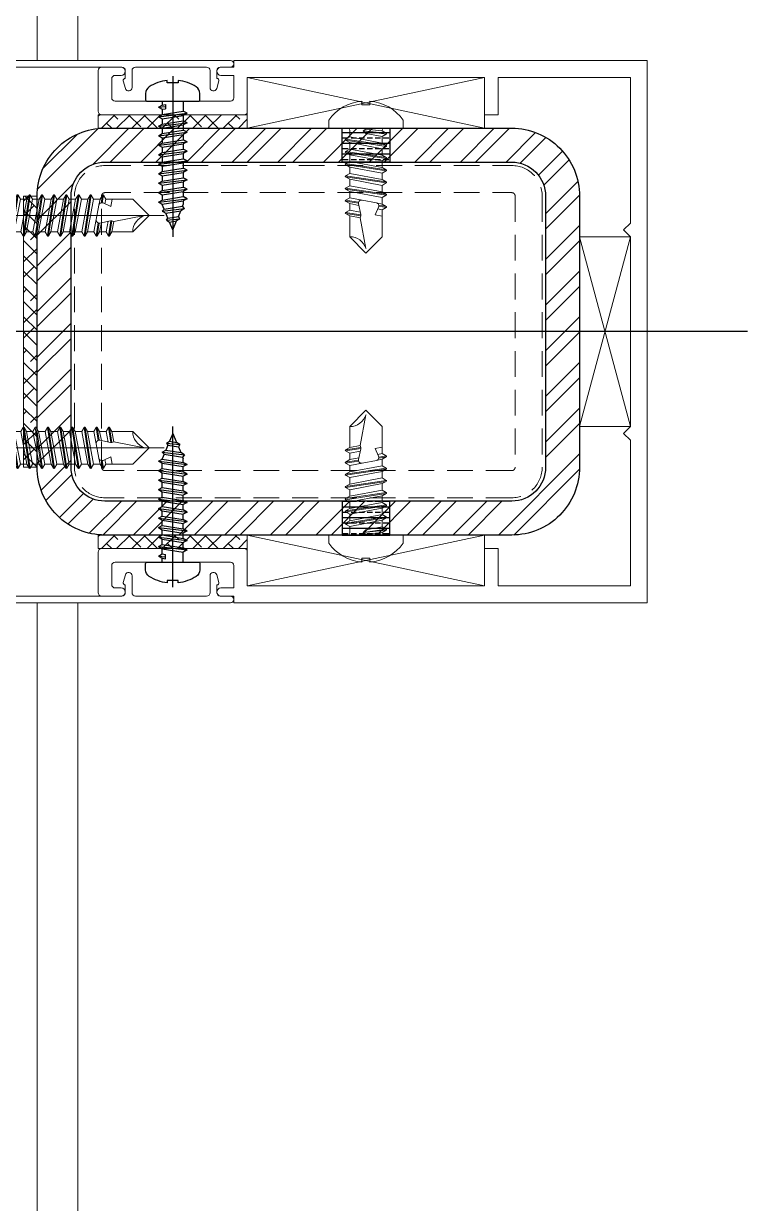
# Model space of a CAD drawing. Extents: x -280168 to 205214, y -148835 to -64913.
# Drawn here: x 51636.2 to 51743, y -74539.6 to -74365.6 of the extents above; entities that cross this region are included whole.
import ezdxf

# ---------------------------------------------------------------- set-up
doc = ezdxf.new("R2010")
doc.units = 0
doc.header["$LTSCALE"] = 1000
doc.header["$MEASUREMENT"] = 0
for name, pattern in [('CENTER', [50.8, 31.75, -6.35, 6.35, -6.35]), ('DASHED', [19.05, 12.7, -6.35]), ('DIVIDE', [1.25, 0.5, -0.25, 0, -0.25, 0, -0.25])]:
    doc.linetypes.add(name, pattern=pattern)
for name, color, linetype in [('cen', 1, 'CENTER'), ('配件层', 4, 'Continuous'), ('附件', 6, 'Continuous')]:
    doc.layers.add(name, color=color, linetype=linetype)
for name, color, linetype, lineweight in [('PJ1_accessories', 4, 'Continuous', 13), ('STE1_carbon steel', 66, 'Continuous', 25), ('STE2_hidden', 64, 'DASHED', 13), ('TC1_hatch', 251, 'Continuous', 13), ('XC1_alum.extrusion', 3, 'Continuous', 20), ('螺钉线层', 4, 'Continuous', 9)]:
    doc.layers.add(name, color=color, linetype=linetype, lineweight=lineweight)

# ---------------------------------------------------------------- blocks, each defined once
blk = doc.blocks.new('PT-C-PTZGLSI-ST5.5LST')
at = {"layer": '螺钉线层'}
for p, q in [((-1.2, 5.5), (0, 5.5)), ((0, 5.5), (0, -5.5)), ((-4, 0.59), (-3.43, 0.59)), ((-3.43, 0.59), (-3.43, -0.59)), ((-3.43, -0.59), (-4, -0.59)), ((-1.2, -5.5), (0, -5.5))]:
    blk.add_line(p, q, dxfattribs=at)
for centre, start, end in [((2.79, -0.03), 125.8299, 174.7809), ((2.79, 0.03), 185.2191, 234.1701)]:
    blk.add_arc(centre, 6.82, start, end, dxfattribs=at)
blk = doc.blocks.new('PT-C-PTZGLSI-ST5.5LW')
at = {"layer": '螺钉线层'}
for p, q in [((-1.41, 2.4), (-0.45, 2.4)), ((-0.1, 3), (-0.45, 2.4)), ((0.45, -2.4), (-0.45, 2.4)), ((0.05, 3), (0.39, 2.4)), ((0.39, 2.4), (1.29, -2.4)), ((-0.51, -2.4), (0.45, -2.4)), ((0.8, -3), (0.45, -2.4)), ((0.95, -3), (1.29, -2.4))]:
    blk.add_line(p, q, dxfattribs=at)
at = {"layer": '螺钉线层', "color": 6, "linetype": 'Continuous'}
for p, q in [((-0.1, 3), (0.8, -3)), ((0.95, -3), (0.05, 3))]:
    blk.add_line(p, q, dxfattribs=at)
at = {"layer": '螺钉线层'}
for centre, start, end in [((-0.03, 2.96), 30, 150), ((0.87, -2.96), 210, 330)]:
    blk.add_arc(centre, 0.0866, start, end, dxfattribs=at)
blk = doc.blocks.new('PT-C-PTZZZGLD-ST5.5LWW')
at = {"layer": '螺钉线层'}
for p, q in [((-9.08, 2.4), (-8.12, 2.4)), ((-7.78, 3), (-8.12, 2.4)), ((-7.78, 0.58), (-8.12, 2.4)), ((-7.63, 3), (-7.28, 2.4)), ((-7.28, 2.4), (-7.03, 1.06)), ((-6.32, 2.4), (-7.28, 2.4)), ((-5.98, 3), (-6.32, 2.4)), ((-6.03, 0.84), (-6.32, 2.4)), ((-5.83, 3), (-5.48, 2.4)), ((-2.4, 2.4), (-5.48, 2.4)), ((-5.48, 2.4), (-5.19, 0.88)), ((0, 0), (-2.4, 2.4)), ((-7.38, -1.53), (-7.78, 0.58)), ((-5.66, 0.77), (-7.25, 1.1)), ((-5.47, 0.78), (-5.19, 0.88)), ((-0.66, 0), (-5.19, 0.88)), ((0, 0), (-2.4, -2.4)), ((-7.38, -1.53), (-7.22, -2.4)), ((-6.76, -1.86), (-5.62, -1.35)), ((-5.42, -2.4), (-5.62, -1.35)), ((-8.18, -2.4), (-7.22, -2.4)), ((-6.88, -3), (-7.22, -2.4)), ((-6.73, -3), (-6.38, -2.4)), ((-6.5, -1.75), (-6.38, -2.4)), ((-6.38, -2.4), (-5.42, -2.4)), ((-2.4, -2.4), (-5.78, -2.4))]:
    blk.add_line(p, q, dxfattribs=at)
at = {"layer": '螺钉线层', "color": 6, "linetype": 'Continuous'}
for p, q in [((-7.78, 3), (-7.49, 1.09)), ((-7.34, 1.11), (-7.63, 3)), ((-5.98, 3), (-5.64, 0.76)), ((-5.49, 0.77), (-5.83, 3)), ((-7.04, -1.89), (-6.88, -3)), ((-6.73, -3), (-6.89, -1.9))]:
    blk.add_line(p, q, dxfattribs=at)
at = {"layer": '螺钉线层'}
for centre, radius, start, end in [((-7.7, 2.96), 0.0866, 30, 150), ((-5.9, 2.96), 0.0866, 30, 150), ((0.13, 2.4), 2.53, 180, 251.8842), ((-7.34, 0.66), 0.45, 77.9832, 190.6197), ((-5.59, 1.11), 0.35, 257.9832, 289.9034), ((-6.94, -1.45), 0.45, 190.6197, 293.9542), ((-6.8, -2.96), 0.0866, 210, 330)]:
    blk.add_arc(centre, radius, start, end, dxfattribs=at)
blk = doc.blocks.new('ST5.5x22自攻自钻')
at = {"layer": '螺钉线层'}
for p, q in [((-8.32, 4.5), (-8.34, 4.5)), ((-8.5, 2.1), (-8.25, 2.53)), ((-8.26, -0.3), (-8.5, 2.1)), ((-8.25, 2.53), (-7.87, 2.1)), ((-7.87, 2.1), (-7.42, -0.3)), ((-8.26, -0.3), (-8.34, -0.3)), ((-7.92, -0.9), (-8.26, -0.3)), ((-7.77, -0.9), (-7.42, -0.3))]:
    blk.add_line(p, q, dxfattribs=at)
at = {"layer": '螺钉线层', "color": 46, "linetype": 'CENTER'}
blk.add_line((-16.21, 2.1), (15.59, 2.1), dxfattribs=at)
at = {"layer": '螺钉线层', "color": 6, "linetype": 'Continuous'}
for p, q in [((-8.25, 2.53), (-7.92, -0.9)), ((-7.77, -0.9), (-8.25, 2.53))]:
    blk.add_line(p, q, dxfattribs=at)
at = {"layer": '螺钉线层'}
for centre, radius, start, end in [((-8.34, 4.8), 0.3, 180, 270), ((-8.34, -0.6), 0.3, 90, 180), ((-7.84, -0.86), 0.0866, 210, 330)]:
    blk.add_arc(centre, radius, start, end, dxfattribs=at)
for name, p in [('PT-C-PTZGLSI-ST5.5LST', (-8.64, 2.1)), ('PT-C-PTZGLSI-ST5.5LW', (-6.91, 2.1)), ('PT-C-PTZGLSI-ST5.5LW', (-5.11, 2.1)), ('PT-C-PTZGLSI-ST5.5LW', (-3.31, 2.1)), ('PT-C-PTZGLSI-ST5.5LW', (-1.51, 2.1)), ('PT-C-PTZGLSI-ST5.5LW', (0.29, 2.1)), ('PT-C-PTZGLSI-ST5.5LW', (2.09, 2.1)), ('PT-C-PTZGLSI-ST5.5LW', (3.89, 2.1)), ('PT-C-PTZZZGLD-ST5.5LWW', (13.36, 2.1))]:
    blk.add_blockref(name, p, dxfattribs=at)
blk = doc.blocks.new('*U358')
for p, q in [((-1.55, 0), (-1.55, -0.59)), ((1.55, 0), (1.55, -1.49)), ((-2.11, -0.9), (-1.55, -0.59)), ((-2.11, -0.9), (-1.05, -0.77)), ((-2.11, -0.9), (-1.55, -1.21)), ((-1.55, -0.59), (-1.05, -0.51)), ((-1.55, -1.21), (-1.05, -1.13)), ((-1.55, -1.21), (-1.55, -1.99)), ((-1.55, -1.99), (1.55, -1.49)), ((-1.05, -0.51), (-1.05, -1.13)), ((2.11, -1.8), (1.55, -1.49)), ((-2.11, -2.3), (2.11, -1.8)), ((-2.11, -2.3), (-1.55, -1.99)), ((-2.11, -2.3), (-1.55, -2.61)), ((-2.11, -3.7), (2.11, -3.2)), ((-2.11, -3.7), (-1.55, -3.39)), ((-1.55, -2.61), (1.55, -2.11)), ((-1.55, -2.61), (-1.55, -3.39)), ((-1.55, -3.39), (1.55, -2.89)), ((2.11, -1.8), (1.55, -2.11)), ((1.55, -2.11), (1.55, -2.89)), ((2.11, -3.2), (1.55, -2.89)), ((2.11, -3.2), (1.55, -3.51)), ((-2.11, -3.7), (-1.55, -4.01)), ((-2.11, -5.1), (2.11, -4.6)), ((-2.11, -5.1), (-1.55, -4.79)), ((-2.11, -5.1), (-1.55, -5.41)), ((-1.55, -4.01), (1.55, -3.51)), ((-1.55, -4.01), (-1.55, -4.79)), ((-1.55, -4.79), (1.55, -4.29)), ((-1.55, -5.41), (1.55, -4.91)), ((1.55, -3.51), (1.55, -4.29)), ((2.11, -4.6), (1.55, -4.29)), ((2.11, -4.6), (1.55, -4.91)), ((1.55, -4.91), (1.55, -5.69)), ((-2.11, -6.5), (2.11, -6)), ((-2.11, -6.5), (-1.55, -6.19)), ((-2.11, -6.5), (-1.55, -6.81)), ((-1.55, -5.41), (-1.55, -6.19)), ((-1.55, -6.19), (1.55, -5.69)), ((-1.55, -6.81), (1.55, -6.31)), ((-1.55, -6.81), (-1.55, -7.59)), ((2.11, -6), (1.55, -5.69)), ((2.11, -6), (1.55, -6.31)), ((1.55, -6.31), (1.55, -7.09)), ((-2.11, -7.9), (2.11, -7.4)), ((-2.11, -7.9), (-1.55, -7.59)), ((-2.11, -7.9), (-1.55, -8.21)), ((-1.55, -7.59), (1.55, -7.09)), ((-1.55, -8.21), (1.55, -7.71)), ((-1.55, -8.21), (-1.55, -8.99)), ((-1.55, -8.99), (1.55, -8.49)), ((2.11, -7.4), (1.55, -7.09)), ((2.11, -7.4), (1.55, -7.71)), ((1.55, -7.71), (1.55, -8.49)), ((2.11, -8.8), (1.55, -8.49)), ((-2.11, -9.3), (2.11, -8.8)), ((-2.11, -9.3), (-1.55, -8.99)), ((-2.11, -9.3), (-1.55, -9.61)), ((-2.11, -10.7), (2.11, -10.2)), ((-2.11, -10.7), (-1.55, -10.39)), ((-1.55, -9.61), (1.55, -9.11)), ((-1.55, -9.61), (-1.55, -10.39)), ((-1.55, -10.39), (1.55, -9.89)), ((2.11, -8.8), (1.55, -9.11)), ((1.55, -9.11), (1.55, -9.89)), ((2.11, -10.2), (1.55, -9.89)), ((2.11, -10.2), (1.55, -10.51)), ((-2.11, -10.7), (-1.55, -11.01)), ((-2.11, -12.1), (2.11, -11.6)), ((-2.11, -12.1), (-1.55, -11.79)), ((-2.11, -12.1), (-1.55, -12.41)), ((-1.55, -11.01), (1.55, -10.51)), ((-1.55, -11.01), (-1.55, -11.79)), ((-1.55, -11.79), (1.55, -11.29)), ((-1.55, -12.41), (1.55, -11.91)), ((1.55, -10.51), (1.55, -11.29)), ((2.11, -11.6), (1.55, -11.29)), ((2.11, -11.6), (1.55, -11.91)), ((1.55, -11.91), (1.55, -12.69)), ((-2.11, -13.5), (2.11, -13)), ((-2.11, -13.5), (-1.55, -13.19)), ((-2.11, -13.5), (-1.55, -13.81)), ((-1.55, -12.41), (-1.55, -13.19)), ((-1.55, -13.19), (1.55, -12.69)), ((-1.55, -13.81), (1.55, -13.31)), ((-1.55, -13.81), (-1.55, -14.59)), ((2.11, -13), (1.55, -12.69)), ((2.11, -13), (1.55, -13.31)), ((1.55, -13.31), (1.55, -14.09)), ((-2.11, -14.9), (2.11, -14.4)), ((-2.11, -14.9), (-1.55, -14.59)), ((-2.11, -14.9), (-1.55, -15.21)), ((-1.55, -14.59), (1.55, -14.09)), ((-1.55, -15.21), (1.55, -14.71)), ((-1.55, -15.21), (-1.55, -15.26)), ((-1.27, -15.94), (-1.55, -15.26)), ((-1.27, -15.94), (1.45, -15.51)), ((1.45, -15.51), (1.55, -15.26)), ((1.73, -15.85), (1.45, -15.51)), ((2.11, -14.4), (1.55, -14.09)), ((2.11, -14.4), (1.55, -14.71)), ((1.55, -14.71), (1.55, -15.26)), ((-1.58, -16.24), (1.73, -15.85)), ((-1.58, -16.24), (-1.27, -15.94)), ((-1.58, -16.24), (-1.03, -16.53)), ((-1.03, -16.53), (1.17, -16.17)), ((-0.72, -17.26), (-1.03, -16.53)), ((-0.92, -17.57), (-0.72, -17.26)), ((-0.92, -17.57), (1.03, -17.34)), ((-0.72, -17.26), (0.83, -17.01)), ((1.03, -17.34), (0.55, -17.67)), ((0.83, -17.01), (1.17, -16.17)), ((1.03, -17.34), (0.83, -17.01)), ((1.73, -15.85), (1.17, -16.17)), ((-0.92, -17.57), (-0.48, -17.84)), ((-0.48, -17.84), (0.55, -17.67)), ((0, -19), (-0.48, -17.84)), ((0, -19), (0.55, -17.67))]:
    blk.add_line(p, q)
blk.add_lwpolyline([(4, 0.2), (4, 1.14, 0.257344), (3.47, 2.1, 0.110418), (0.8, 3.05), (0.8, 2.72), (-0.8, 2.72), (-0.8, 3.05, 0.110418), (-3.47, 2.1, 0.257344), (-4, 1.14), (-4, 0.2, 0.414214), (-3.8, 0), (3.8, 0, 0.414214)], format="xyb", close=True)
at = {"layer": 'cen', "ltscale": 2}
blk.add_line((0, 3.67), (0, -20.03), dxfattribs=at)
blk = doc.blocks.new('*U376')
at = {"layer": 'PJ1_accessories'}
h = blk.add_hatch(dxfattribs=at)
h.set_pattern_fill('ANSI38', color=256, scale=0.5)
h.set_pattern_definition([(45, (-9852.8986, -2333.0076), (-1.12253202, 1.12253202), []), (135, (-9852.8986, -2333.0076), (-3.36759605, 1.12253202), [3.96875, -2.38125])])
h.paths.add_polyline_path([(-30, -59), (-32, -59), (-32, -81), (-30, -81)])
h = blk.add_hatch(dxfattribs=at)
h.set_pattern_fill('ANSI38', color=256, scale=0.5)
h.set_pattern_definition([(45, (-9790.8987, -2333.0076), (-1.12253202, 1.12253202), []), (135, (-9790.8987, -2333.0076), (-3.36759605, 1.12253202), [3.96875, -2.38125])])
h.paths.add_polyline_path([(32, -59), (30, -59), (30, -81), (32, -81)])
h = blk.add_hatch(dxfattribs=at)
h.set_pattern_fill('ANSI38', color=256, scale=0.5, angle=90)
h.set_pattern_definition([(135, (2272.0078, -9912.8987), (-1.12253202, -1.12253202), []), (225, (2272.0078, -9912.8987), (-1.12253202, -3.36759605), [3.96875, -2.38125])])
h.paths.add_polyline_path([(-20, -90), (-20, -92), (20, -92), (20, -90)])
at = {"layer": 'STE1_carbon steel'}
h = blk.add_hatch(dxfattribs=at)
h.set_pattern_fill('ANSI33', color=256, scale=0.5, angle=225, style=0)
h.set_pattern_definition([(270, (-327252.6238, 906494.1087), (-1.5875, -9e-16), []), (270, (-327251.83, 906493.315), (-1.5875, -9e-16), [0.79375, -0.396875])])
h.paths.add_polyline_path([(-25, -38), (-25, -45), (-30, -45), (-30, -38)])
h = blk.add_hatch(dxfattribs=at)
h.set_pattern_fill('ANSI33', color=256, scale=0.5, angle=225, style=0)
h.set_pattern_definition([(270, (327252.6238, 906494.1087), (1.5875, -2e-16), []), (270, (327251.83, 906493.315), (1.5875, -2e-16), [0.79375, -0.396875])])
h.paths.add_polyline_path([(25, -38), (25, -45), (30, -45), (30, -38)])
at = {"layer": 'TC1_hatch'}
h = blk.add_hatch(dxfattribs=at)
h.set_pattern_fill('ANSI32', color=256)
h.set_pattern_definition([(45, (-9520, 1680), (-3.367596, 3.367596), []), (45, (-9517.755, 1680), (-3.367596, 3.367596), [])])
h.paths.add_polyline_path([(-30, -80, 0.414214), (-20, -90), (20, -90, 0.414214), (30, -80), (30, -20, 0.414214), (20, -10), (-20, -10, 0.414214), (-30, -20)])
h.paths.add_polyline_path([(-25, -20, -0.414214), (-20, -15), (20, -15, -0.414214), (25, -20), (25, -80, -0.414214), (20, -85), (-20, -85, -0.414214), (-25, -80)], flags=16)
at = {"layer": 'PJ1_accessories'}
for points in [[(-14, -2.5), (-14, -10), (14, -10), (14, -2.5), (-14, -2.5), (14, -10), (14, -2.5), (-14, -10)], [(-37.5, -24), (-37.5, -59), (-30, -59), (-30, -24), (-37.5, -24), (-30, -59), (-30, -24), (-37.5, -59)], [(37.5, -24), (37.5, -59), (30, -59), (30, -24), (37.5, -24), (30, -59), (30, -24), (37.5, -59)]]:
    blk.add_lwpolyline(points, dxfattribs=at)
for points in [[(-30, -59), (-32, -59), (-32, -81), (-30, -81)], [(32, -59), (30, -59), (30, -81), (32, -81)], [(-20, -90), (-20, -92), (20, -92), (20, -90)]]:
    blk.add_lwpolyline(points, close=True, dxfattribs=at)
at = {"layer": 'STE1_carbon steel'}
for points in [[(-20, -90), (20, -90, 0.414214), (30, -80), (30, -20, 0.414214), (20, -10), (-20, -10, 0.414214), (-30, -20), (-30, -80, 0.414214)], [(-20, -85), (20, -85, 0.414214), (25, -80), (25, -20, 0.414214), (20, -15), (-20, -15, 0.414214), (-25, -20), (-25, -80, 0.414214)]]:
    blk.add_lwpolyline(points, format="xyb", close=True, dxfattribs=at)
for points in [[(-25, -38), (-25, -45), (-30, -45), (-30, -38)], [(25, -38), (25, -45), (30, -45), (30, -38)]]:
    blk.add_lwpolyline(points, close=True, dxfattribs=at)
at = {"layer": 'STE2_hidden', "ltscale": 0.0003}
for points in [[(-20, -84.5), (20, -84.5, 0.414214), (24.5, -80), (24.5, -20, 0.414214), (20, -15.5), (-20, -15.5, 0.414214), (-24.5, -20), (-24.5, -80, 0.414214)], [(-20, -80.5), (20, -80.5, 0.414214), (20.5, -80), (20.5, -20, 0.414214), (20, -19.5), (-20, -19.5, 0.414214), (-20.5, -20), (-20.5, -80, 0.414214)]]:
    blk.add_lwpolyline(points, format="xyb", close=True, dxfattribs=at)
at = {"layer": 'XC1_alum.extrusion'}
blk.add_lwpolyline([(-34.5, -79, 0.414214), (-34, -78.5), (-34, -61.5, 0.414214), (-34.5, -61), (-37.8, -61), (-37.8, -62.9, -1), (-39, -62.9), (-39, -61), (-40, -61), (-40, 0), (40, 0), (40, -61), (39, -61), (39, -62.9, -1), (37.8, -62.9), (37.8, -61), (34.5, -61, 0.414214), (34, -61.5), (34, -78.5, 0.414214), (34.5, -79), (37.3, -79, 0.414214), (37.8, -78.5), (37.8, -77.6, -1), (39, -77.6), (39, -80.5, -0.414214), (38.5, -81), (32.5, -81, -0.414214), (32, -80.5), (32, -59.5, -0.414214), (32.5, -59), (37.5, -59), (37.5, -24), (32, -24), (32, -22), (37.5, -22), (37.5, -2.5), (16, -2.5), (15, -3.5), (14, -2.5), (-14, -2.5), (-15, -3.5), (-16, -2.5), (-37.5, -2.5), (-37.5, -22), (-32, -22), (-32, -24), (-37.5, -24), (-37.5, -59), (-32.5, -59, -0.414214), (-32, -59.5), (-32, -80.5, -0.414214), (-32.5, -81), (-38.5, -81, -0.414214), (-39, -80.5), (-39, -77.6, -1), (-37.8, -77.6), (-37.8, -78.5, 0.414214), (-37.3, -79)], format="xyb", close=True, dxfattribs=at)
at = {"layer": 'XC1_alum.extrusion', "color": 191}
for points in [[(-36, -76, -0.873272), (-35.87, -76.98), (-36.98, -77.29, -0.495756), (-37.36, -77), (-38.5, -77, 0.414214), (-39, -77.5), (-39, -108.5, -1), (-40, -108.5), (-40, -61.5, -1), (-39, -61.5), (-39, -63, 0.414214), (-38.5, -63.5), (-37.36, -63.5, -0.495756), (-36.98, -63.21), (-35.87, -63.52, -0.873272), (-36, -64.5), (-38.5, -64.5, 0.414214), (-39, -65), (-39, -75.5, 0.414214), (-38.5, -76)], [(36, -76, 0.873272), (35.87, -76.98), (36.98, -77.29, 0.495756), (37.36, -77), (38.5, -77, -0.414214), (39, -77.5), (39, -108.5, 1), (40, -108.5), (40, -61.5, 1), (39, -61.5), (39, -63, -0.414214), (38.5, -63.5), (37.36, -63.5, 0.495756), (36.98, -63.21), (35.87, -63.52, 0.873272), (36, -64.5), (38.5, -64.5, -0.414214), (39, -65), (39, -75.5, -0.414214), (38.5, -76)]]:
    blk.add_lwpolyline(points, format="xyb", close=True, dxfattribs=at)
at = {"layer": '螺钉线层', "color": 252, "linetype": 'Continuous'}
for p, q in [((-31.2, -36), (-30, -36)), ((-30, -47), (-30, -36)), ((30, -47), (30, -36)), ((31.2, -36), (30, -36)), ((-29.62, -39.1), (-29.86, -41.5)), ((-29.62, -39.1), (-29.7, -39.1)), ((-29.28, -38.5), (-29.62, -39.1)), ((-29.61, -41.92), (-29.28, -38.5)), ((-29.13, -38.5), (-29.61, -41.92)), ((-29.23, -41.5), (-28.78, -39.1)), ((-29.13, -38.5), (-28.78, -39.1)), ((-28.78, -39.1), (-27.82, -39.1)), ((-27.82, -39.1), (-28.72, -43.9)), ((-28.38, -44.5), (-27.48, -38.5)), ((-27.33, -38.5), (-28.23, -44.5)), ((-27.88, -43.9), (-26.98, -39.1)), ((-27.48, -38.5), (-27.82, -39.1)), ((-27.33, -38.5), (-26.98, -39.1)), ((-26.98, -39.1), (-26.02, -39.1)), ((-26.02, -39.1), (-26.92, -43.9)), ((-26.58, -44.5), (-25.68, -38.5)), ((-25.53, -38.5), (-26.43, -44.5)), ((-26.08, -43.9), (-25.18, -39.1)), ((-25.68, -38.5), (-26.02, -39.1)), ((-25.53, -38.5), (-25.18, -39.1)), ((-25.18, -39.1), (-24.22, -39.1)), ((-24.22, -39.1), (-25.12, -43.9)), ((-24.78, -44.5), (-23.88, -38.5)), ((-23.73, -38.5), (-24.63, -44.5)), ((-24.28, -43.9), (-23.38, -39.1)), ((-23.88, -38.5), (-24.22, -39.1)), ((-23.73, -38.5), (-23.38, -39.1)), ((-23.38, -39.1), (-22.42, -39.1)), ((-22.42, -39.1), (-23.32, -43.9)), ((-22.98, -44.5), (-22.08, -38.5)), ((-21.93, -38.5), (-22.83, -44.5)), ((-22.48, -43.9), (-21.58, -39.1)), ((-22.08, -38.5), (-22.42, -39.1)), ((-21.93, -38.5), (-21.58, -39.1)), ((-21.58, -39.1), (-20.62, -39.1)), ((-20.62, -39.1), (-21.52, -43.9)), ((-21.18, -44.5), (-20.28, -38.5)), ((-20.13, -38.5), (-21.03, -44.5)), ((-20.68, -43.9), (-19.78, -39.1)), ((-20.28, -38.5), (-20.62, -39.1)), ((-20.13, -38.5), (-19.78, -39.1)), ((-19.78, -39.1), (-18.82, -39.1)), ((-18.99, -39.97), (-19.38, -42.08)), ((-18.99, -39.97), (-18.82, -39.1)), ((-18.48, -38.5), (-18.82, -39.1)), ((-18.64, -39.61), (-18.48, -38.5)), ((-18.33, -38.5), (-18.49, -39.6)), ((-18.36, -39.64), (-17.22, -40.15)), ((-18.33, -38.5), (-17.98, -39.1)), ((-18.1, -39.75), (-17.98, -39.1)), ((-17.98, -39.1), (-17.02, -39.1)), ((-14, -39.1), (-17.38, -39.1)), ((-17.02, -39.1), (-17.22, -40.15)), ((-11.6, -41.5), (-14, -39.1)), ((11.6, -41.5), (14, -39.1)), ((14, -39.1), (17.38, -39.1)), ((17.98, -39.1), (17.02, -39.1)), ((17.02, -39.1), (17.22, -40.15)), ((18.36, -39.64), (17.22, -40.15)), ((18.33, -38.5), (17.98, -39.1)), ((18.1, -39.75), (17.98, -39.1)), ((18.33, -38.5), (18.49, -39.6)), ((18.48, -38.5), (18.82, -39.1)), ((18.64, -39.61), (18.48, -38.5)), ((19.78, -39.1), (18.82, -39.1)), ((18.99, -39.97), (18.82, -39.1)), ((18.99, -39.97), (19.38, -42.08)), ((20.13, -38.5), (19.78, -39.1)), ((20.68, -43.9), (19.78, -39.1)), ((20.13, -38.5), (21.03, -44.5)), ((20.28, -38.5), (20.62, -39.1)), ((21.18, -44.5), (20.28, -38.5)), ((21.58, -39.1), (20.62, -39.1)), ((20.62, -39.1), (21.52, -43.9)), ((21.93, -38.5), (21.58, -39.1)), ((22.48, -43.9), (21.58, -39.1)), ((21.93, -38.5), (22.83, -44.5)), ((22.08, -38.5), (22.42, -39.1)), ((22.98, -44.5), (22.08, -38.5)), ((23.38, -39.1), (22.42, -39.1)), ((22.42, -39.1), (23.32, -43.9)), ((23.73, -38.5), (23.38, -39.1)), ((24.28, -43.9), (23.38, -39.1)), ((23.73, -38.5), (24.63, -44.5)), ((23.88, -38.5), (24.22, -39.1)), ((24.78, -44.5), (23.88, -38.5)), ((25.18, -39.1), (24.22, -39.1)), ((24.22, -39.1), (25.12, -43.9)), ((25.53, -38.5), (25.18, -39.1)), ((26.08, -43.9), (25.18, -39.1)), ((25.53, -38.5), (26.43, -44.5)), ((25.68, -38.5), (26.02, -39.1)), ((26.58, -44.5), (25.68, -38.5)), ((26.98, -39.1), (26.02, -39.1)), ((26.02, -39.1), (26.92, -43.9)), ((27.33, -38.5), (26.98, -39.1)), ((27.88, -43.9), (26.98, -39.1)), ((27.33, -38.5), (28.23, -44.5)), ((28.38, -44.5), (27.48, -38.5)), ((27.48, -38.5), (27.82, -39.1)), ((27.82, -39.1), (28.72, -43.9)), ((28.78, -39.1), (27.82, -39.1)), ((29.13, -38.5), (28.78, -39.1)), ((29.23, -41.5), (28.78, -39.1)), ((29.13, -38.5), (29.61, -41.92)), ((29.28, -38.5), (29.62, -39.1)), ((29.61, -41.92), (29.28, -38.5)), ((29.62, -39.1), (29.86, -41.5)), ((29.62, -39.1), (29.7, -39.1)), ((-33.43, -40.91), (-34, -40.91)), ((-33.43, -42.09), (-33.43, -40.91)), ((-29.86, -41.5), (-29.61, -41.92)), ((-29.61, -41.92), (-29.23, -41.5)), ((-12.26, -41.5), (-16.79, -42.38)), ((-11.6, -41.5), (-14, -43.9)), ((11.6, -41.5), (14, -43.9)), ((12.26, -41.5), (16.79, -42.38)), ((29.61, -41.92), (29.23, -41.5)), ((29.86, -41.5), (29.61, -41.92)), ((33.43, -42.09), (33.43, -40.91)), ((33.43, -40.91), (34, -40.91)), ((-34, -42.09), (-33.43, -42.09)), ((-19.38, -42.08), (-19.72, -43.9)), ((-19.38, -44.5), (-19.09, -42.59)), ((-18.94, -42.61), (-19.23, -44.5)), ((-18.88, -43.9), (-18.63, -42.56)), ((-17.26, -42.27), (-18.85, -42.6)), ((-17.63, -42.35), (-17.92, -43.9)), ((-17.58, -44.5), (-17.24, -42.26)), ((-17.09, -42.27), (-17.43, -44.5)), ((-17.08, -43.9), (-16.79, -42.38)), ((-17.07, -42.28), (-16.79, -42.38)), ((17.07, -42.28), (16.79, -42.38)), ((17.08, -43.9), (16.79, -42.38)), ((17.09, -42.27), (17.43, -44.5)), ((17.58, -44.5), (17.24, -42.26)), ((17.26, -42.27), (18.85, -42.6)), ((17.63, -42.35), (17.92, -43.9)), ((18.88, -43.9), (18.63, -42.56)), ((18.94, -42.61), (19.23, -44.5)), ((19.38, -44.5), (19.09, -42.59)), ((19.38, -42.08), (19.72, -43.9)), ((34, -42.09), (33.43, -42.09)), ((-29.68, -43.9), (-29.7, -43.9)), ((-29.68, -43.9), (-28.72, -43.9)), ((-28.38, -44.5), (-28.72, -43.9)), ((-28.23, -44.5), (-27.88, -43.9)), ((-27.88, -43.9), (-26.92, -43.9)), ((-26.58, -44.5), (-26.92, -43.9)), ((-26.43, -44.5), (-26.08, -43.9)), ((-26.08, -43.9), (-25.12, -43.9)), ((-24.78, -44.5), (-25.12, -43.9)), ((-24.63, -44.5), (-24.28, -43.9)), ((-24.28, -43.9), (-23.32, -43.9)), ((-22.98, -44.5), (-23.32, -43.9)), ((-22.83, -44.5), (-22.48, -43.9)), ((-22.48, -43.9), (-21.52, -43.9)), ((-21.18, -44.5), (-21.52, -43.9)), ((-21.03, -44.5), (-20.68, -43.9)), ((-20.68, -43.9), (-19.72, -43.9)), ((-19.38, -44.5), (-19.72, -43.9)), ((-19.23, -44.5), (-18.88, -43.9)), ((-17.92, -43.9), (-18.88, -43.9)), ((-17.58, -44.5), (-17.92, -43.9)), ((-17.43, -44.5), (-17.08, -43.9)), ((-14, -43.9), (-17.08, -43.9)), ((14, -43.9), (17.08, -43.9)), ((17.43, -44.5), (17.08, -43.9)), ((17.58, -44.5), (17.92, -43.9)), ((17.92, -43.9), (18.88, -43.9)), ((19.23, -44.5), (18.88, -43.9)), ((19.38, -44.5), (19.72, -43.9)), ((20.68, -43.9), (19.72, -43.9)), ((21.03, -44.5), (20.68, -43.9)), ((21.18, -44.5), (21.52, -43.9)), ((22.48, -43.9), (21.52, -43.9)), ((22.83, -44.5), (22.48, -43.9)), ((22.98, -44.5), (23.32, -43.9)), ((24.28, -43.9), (23.32, -43.9)), ((24.63, -44.5), (24.28, -43.9)), ((24.78, -44.5), (25.12, -43.9)), ((26.08, -43.9), (25.12, -43.9)), ((26.43, -44.5), (26.08, -43.9)), ((26.58, -44.5), (26.92, -43.9)), ((27.88, -43.9), (26.92, -43.9)), ((28.23, -44.5), (27.88, -43.9)), ((28.38, -44.5), (28.72, -43.9)), ((29.68, -43.9), (28.72, -43.9)), ((29.68, -43.9), (29.7, -43.9)), ((-31.2, -47), (-30, -47)), ((31.2, -47), (30, -47))]:
    blk.add_line(p, q, dxfattribs=at)
for centre, radius, start, end in [((-27.21, -41.53), 6.82, 125.8299, 174.7809), ((27.21, -41.53), 6.82, 5.2191, 54.1701), ((-29.7, -38.8), 0.3, 180, 270), ((-29.2, -38.54), 0.0866, 30, 150), ((-27.4, -38.54), 0.0866, 30, 150), ((-25.6, -38.54), 0.0866, 30, 150), ((-23.8, -38.54), 0.0866, 30, 150), ((-22, -38.54), 0.0866, 30, 150), ((-20.2, -38.54), 0.0866, 30, 150), ((-18.54, -40.05), 0.45, 66.0458, 169.3803), ((-18.4, -38.54), 0.0866, 30, 150), ((18.4, -38.54), 0.0866, 30, 150), ((18.54, -40.05), 0.45, 10.6197, 113.9542), ((20.2, -38.54), 0.0866, 30, 150), ((22, -38.54), 0.0866, 30, 150), ((23.8, -38.54), 0.0866, 30, 150), ((25.6, -38.54), 0.0866, 30, 150), ((27.4, -38.54), 0.0866, 30, 150), ((29.2, -38.54), 0.0866, 30, 150), ((29.7, -38.8), 0.3, 270, 0), ((-11.47, -43.9), 2.53, 108.1158, 180), ((11.47, -43.9), 2.53, 0, 71.8842), ((-27.21, -41.47), 6.82, 185.2191, 234.1701), ((-18.94, -42.16), 0.45, 169.3803, 282.0168), ((-17.19, -42.61), 0.35, 70.0966, 102.0168), ((17.19, -42.61), 0.35, 77.9832, 109.9034), ((18.94, -42.16), 0.45, 257.9832, 10.6197), ((27.21, -41.47), 6.82, 305.8299, 354.7809), ((-29.7, -44.2), 0.3, 90, 180), ((-28.3, -44.46), 0.0866, 210, 330), ((-26.5, -44.46), 0.0866, 210, 330), ((-24.7, -44.46), 0.0866, 210, 330), ((-22.9, -44.46), 0.0866, 210, 330), ((-21.1, -44.46), 0.0866, 210, 330), ((-19.3, -44.46), 0.0866, 210, 330), ((-17.5, -44.46), 0.0866, 210, 330), ((17.5, -44.46), 0.0866, 210, 330), ((19.3, -44.46), 0.0866, 210, 330), ((21.1, -44.46), 0.0866, 210, 330), ((22.9, -44.46), 0.0866, 210, 330), ((24.7, -44.46), 0.0866, 210, 330), ((26.5, -44.46), 0.0866, 210, 330), ((28.3, -44.46), 0.0866, 210, 330), ((29.7, -44.2), 0.3, 0, 90)]:
    blk.add_arc(centre, radius, start, end, dxfattribs=at)
at = {"layer": '配件层', "color": 1, "linetype": 'DIVIDE', "ltscale": 20}
blk.add_line((0, 14.76), (0, -180.86), dxfattribs=at)
at = {"ltscale": 5, "xscale": -1, "rotation": 270}
blk.add_blockref('ST5.5x22自攻自钻', (-19.22, -86.86), dxfattribs=at)
at = {"ltscale": 5, "rotation": 90}
blk.add_blockref('ST5.5x22自攻自钻', (19.22, -86.86), dxfattribs=at)
at = {"layer": '附件', "rotation": 90}
blk.add_blockref('*U358', (-34, -70), dxfattribs=at)
at = {"layer": '附件', "xscale": -1, "rotation": 270}
blk.add_blockref('*U358', (34, -70), dxfattribs=at)

msp = doc.modelspace()

# ---------------------------------------------------------------- linework, layer by layer
at = {"layer": 'STE2_hidden'}
for p, q in [((51638.2, -73751.03), (51638.2, -74371.03)), ((51644.2, -73751.03), (51644.2, -74371.03)), ((51638.2, -77071.03), (51638.2, -74451.03)), ((51644.2, -77071.03), (51644.2, -74451.03))]:
    msp.add_line(p, q, dxfattribs=at)

# ---------------------------------------------------------------- block references
at = {"layer": '配件层', "color": 1, "xscale": -1, "rotation": 270}
msp.add_blockref('*U376', (51728.2, -74411.03), dxfattribs=at)

doc.saveas('drawing.dxf')
